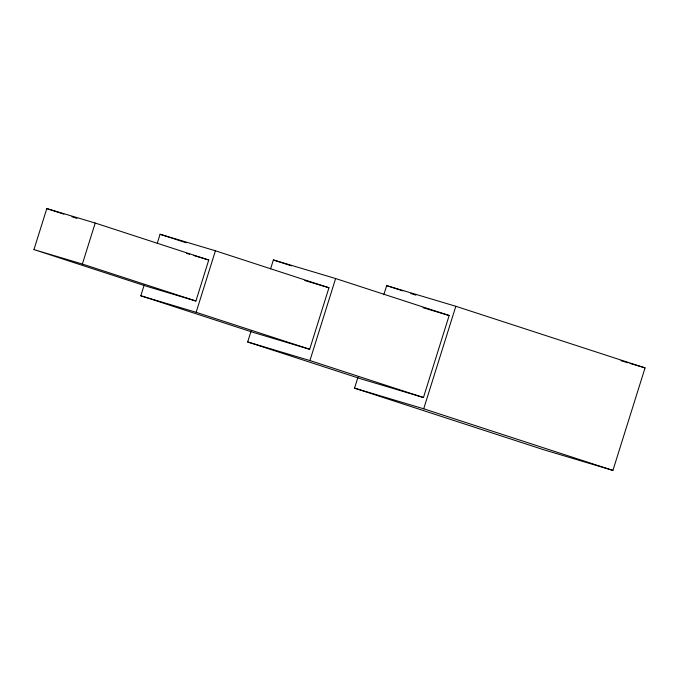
<?xml version="1.0" encoding="UTF-8"?>
<svg xmlns="http://www.w3.org/2000/svg" width="679" height="679" viewBox="0 0 679 679"><rect width="100%" height="100%" fill="white"/><g stroke="black" fill="none" stroke-linecap="round" stroke-linejoin="round"><path stroke-width="1.02" d="M33.95 249.592L46.8 208.589L95.213 223.043L208.75 260.015L195.9 301.018L147.487 286.563L33.95 249.592L82.363 264.055L195.9 301.018M82.363 264.055L95.213 223.043M157.248 243.345L160.091 234.272L215.421 250.789L328.95 287.76L309.675 349.269L254.345 332.744L140.816 295.781L144.287 284.688M140.816 295.781L196.138 312.306L215.421 250.789M270.556 268.952L273.374 259.947L335.621 278.534L449.159 315.506L423.458 397.521L361.211 378.933L247.674 341.961L251.12 330.962M247.674 341.961L309.921 360.557L335.621 278.534M383.83 294.678L386.665 285.63L455.83 306.28L645.05 367.891L612.925 470.411L543.76 449.761L354.54 388.15L358.003 377.091M354.54 388.15L423.696 408.8L455.83 306.28M620.996 360.71L628.007 362.807M630.019 363.401L645.05 367.891M423.051 307.706L449.159 315.506M304.812 280.546L328.95 287.76M186.555 253.386L189.585 254.286M193.617 255.491L208.75 260.015M386.665 285.63L402.774 290.875M410.82 293.498L415.854 295.136M273.374 259.947L291.461 265.837M160.091 234.272L186.216 242.776M46.8 208.589L63.885 214.148M71.923 216.762L76.939 218.4M196.138 312.306L309.675 349.269M309.921 360.557L423.458 397.521M423.696 408.8L612.925 470.411"/></g></svg>
